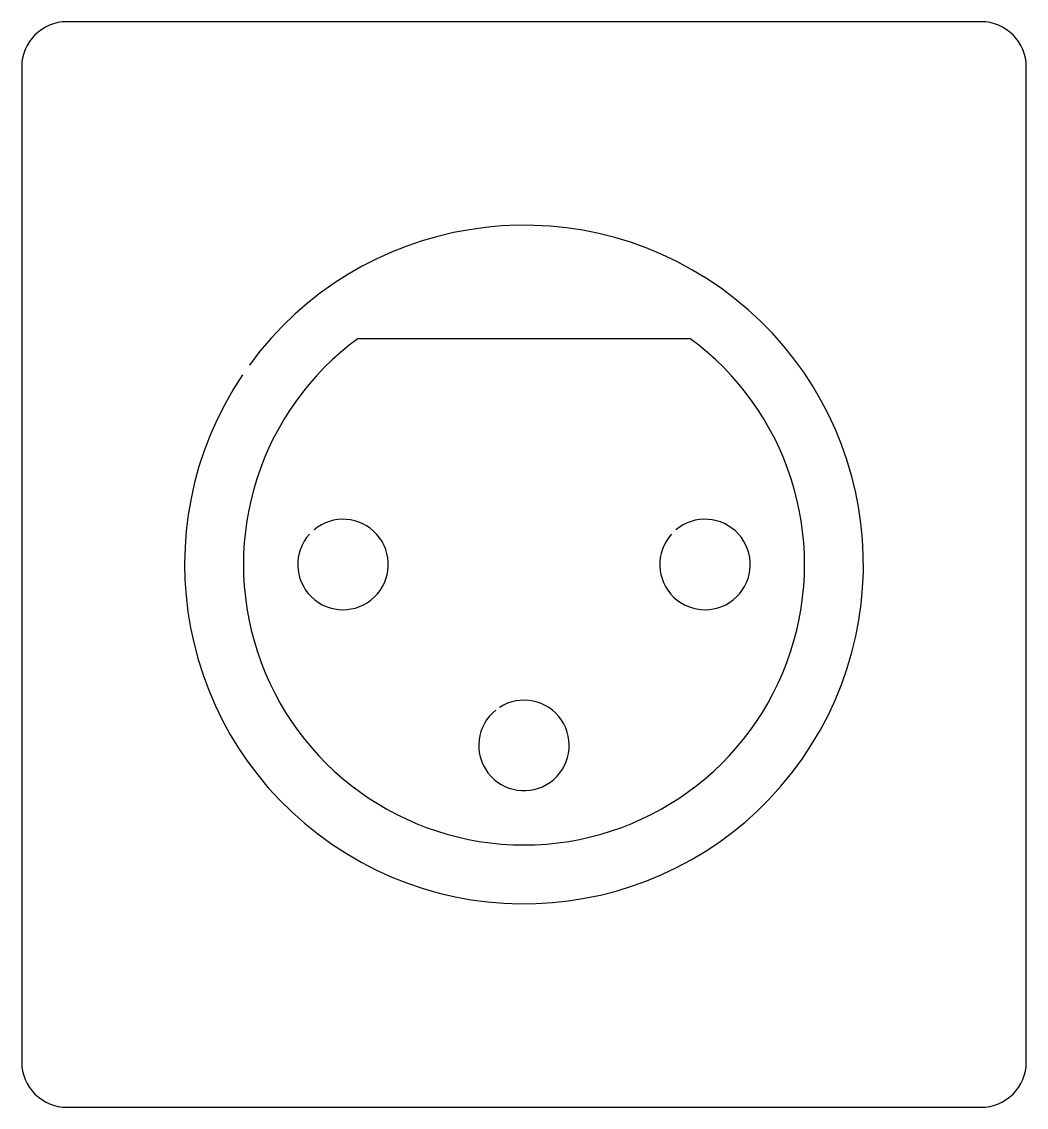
# Model space of a CAD drawing. Extents: x -11.1 to 11.1, y -8 to 16.
import ezdxf

# ---------------------------------------------------------------- set-up
doc = ezdxf.new("R2010")
doc.units = 0
doc.layers.add('KOMPONENT', color=10, linetype='CONTINUOUS')

msp = doc.modelspace()

# ---------------------------------------------------------------- linework, layer by layer
at = {"layer": 'KOMPONENT', "color": 0}
for p, q in [((10.1, 16), (-10.1, 16)), ((-11.1, 15), (-11.1, -7)), ((11.1, -7), (11.1, 15)), ((-10.1, -8), (10.1, -8))]:
    msp.add_line(p, q, dxfattribs=at)
msp.add_lwpolyline([(-3.666, 9), (3.666, 9)], dxfattribs=at)
for centre, radius, start, end in [((-10.1, 15), 1, 90, 180), ((10.1, 15), 1, 0, 90), ((0, 4), 7.5, 146.0239, 144.0003), ((0, 4), 6.2, 126.2493, 53.7507), ((-4, 4), 1, 137.6812, 129.8453), ((4, 4), 1, 138.0141, 130.1747), ((0, 0), 1, 128.6203, 122.6324), ((-10.1, -7), 1, 180, 270), ((10.1, -7), 1, 270, 0)]:
    msp.add_arc(centre, radius, start, end, dxfattribs=at)

doc.saveas('drawing.dxf')
